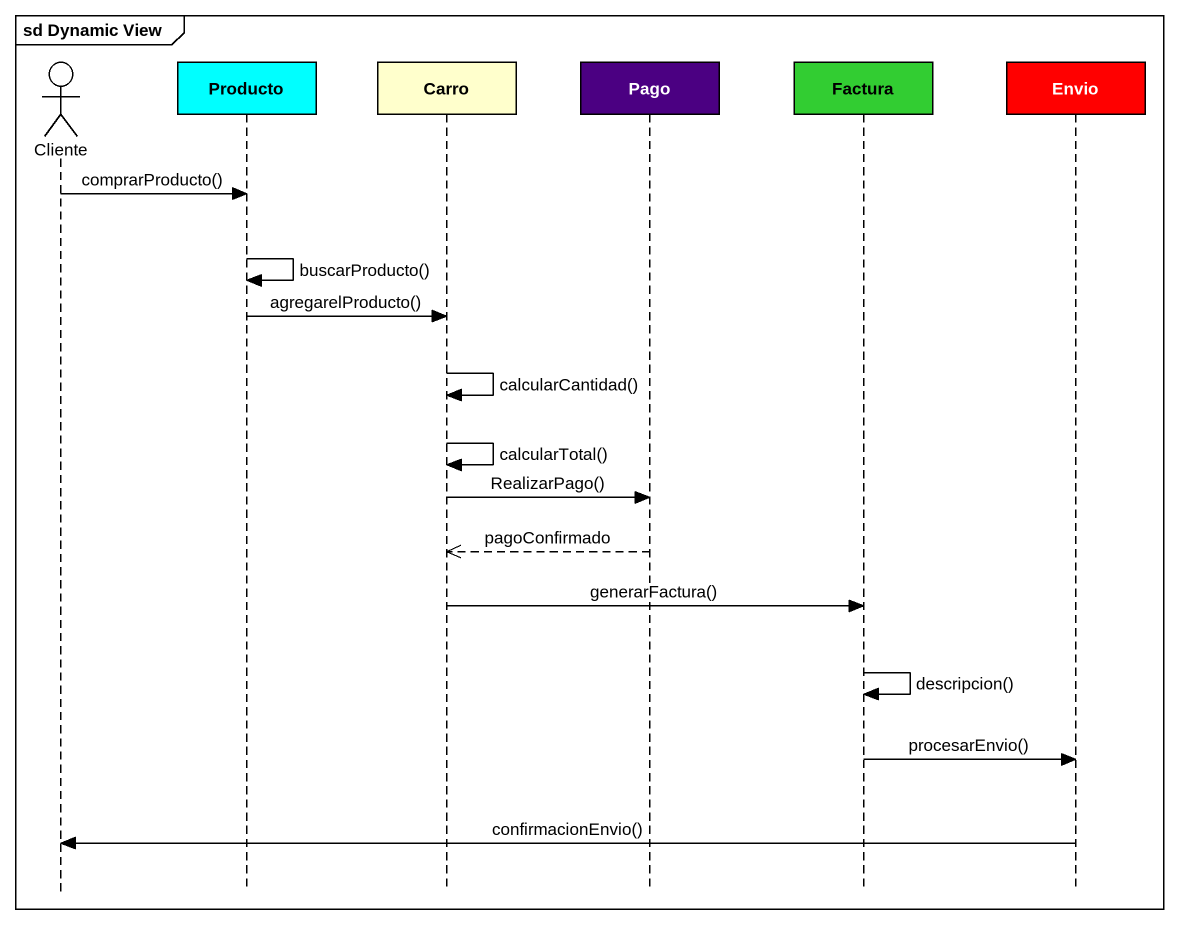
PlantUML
@startuml
mainframe sd Dynamic View
hide footbox
actor Cliente
participant Producto #00FFFF
participant Carro
participant Pago #4B0082
participant Factura #32CD32
participant Envio #FF0000

Cliente -> Producto : comprarProducto()
Producto -> Producto : buscarProducto()
Producto -> Carro : agregarelProducto()
Carro -> Carro : calcularCantidad()
Carro -> Carro : calcularTotal()
Carro -> Pago : RealizarPago()
Pago -->> Carro : pagoConfirmado
Carro -> Factura : generarFactura()
Factura -> Factura : descripcion()
Factura -> Envio : procesarEnvio()
Envio -> Cliente : confirmacionEnvio()
@enduml
